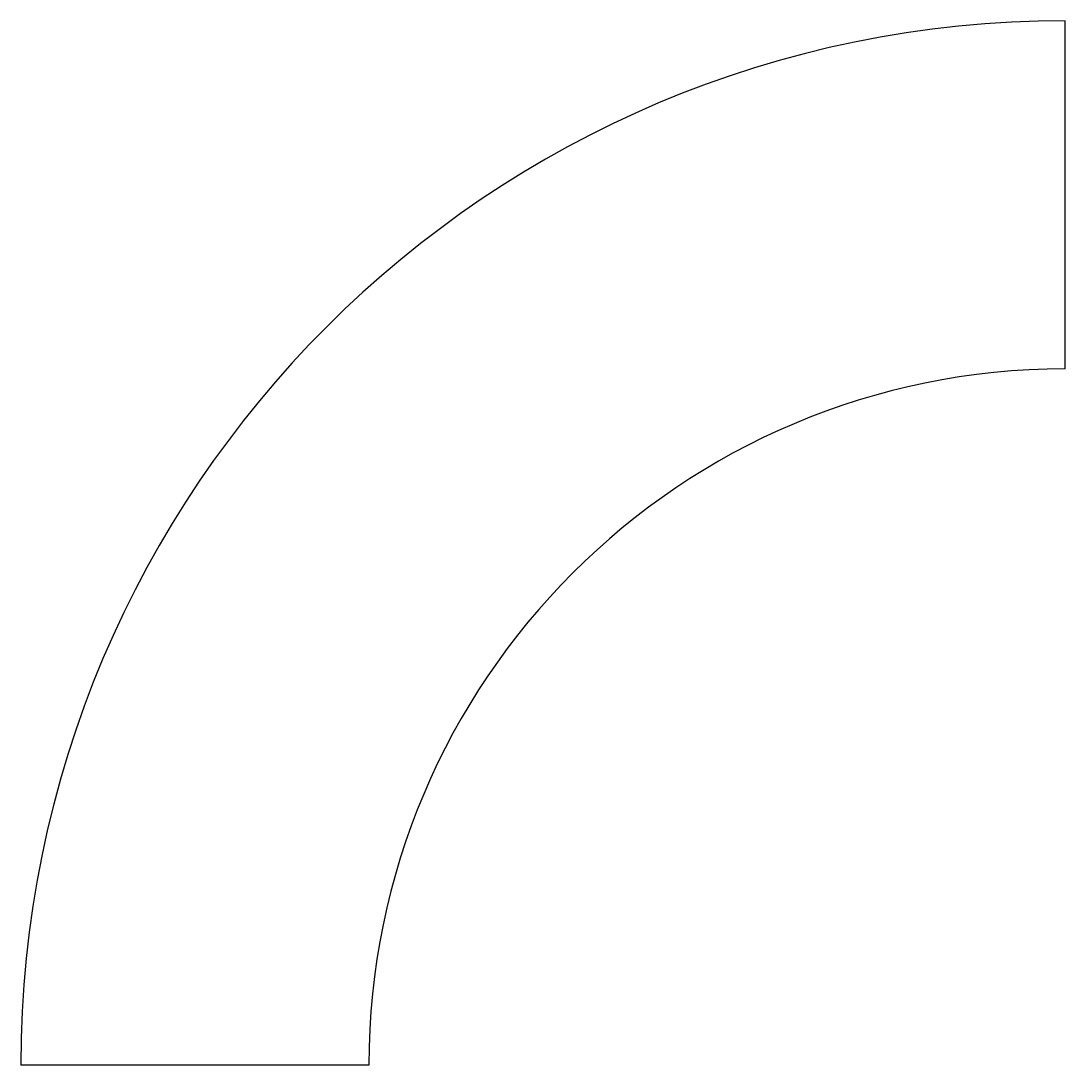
# Model space of a CAD drawing. Header units: inches. Extents: x -6 to 12, y 0 to 18.
import ezdxf

# ---------------------------------------------------------------- set-up
doc = ezdxf.new("R2010")
doc.units = ezdxf.units.IN
doc.header["$LTSCALE"] = 0.5
doc.header["$MEASUREMENT"] = 0

msp = doc.modelspace()

# ---------------------------------------------------------------- linework, layer by layer
for p, q in [((12, 12), (12, 18)), ((0, 0), (-6, 0))]:
    msp.add_line(p, q)
msp.add_arc((12, 0), 18, 90, 180)
at = {"linetype": 'Continuous'}
msp.add_arc((12, 0), 12, 90, 180, dxfattribs=at)

doc.saveas('drawing.dxf')
